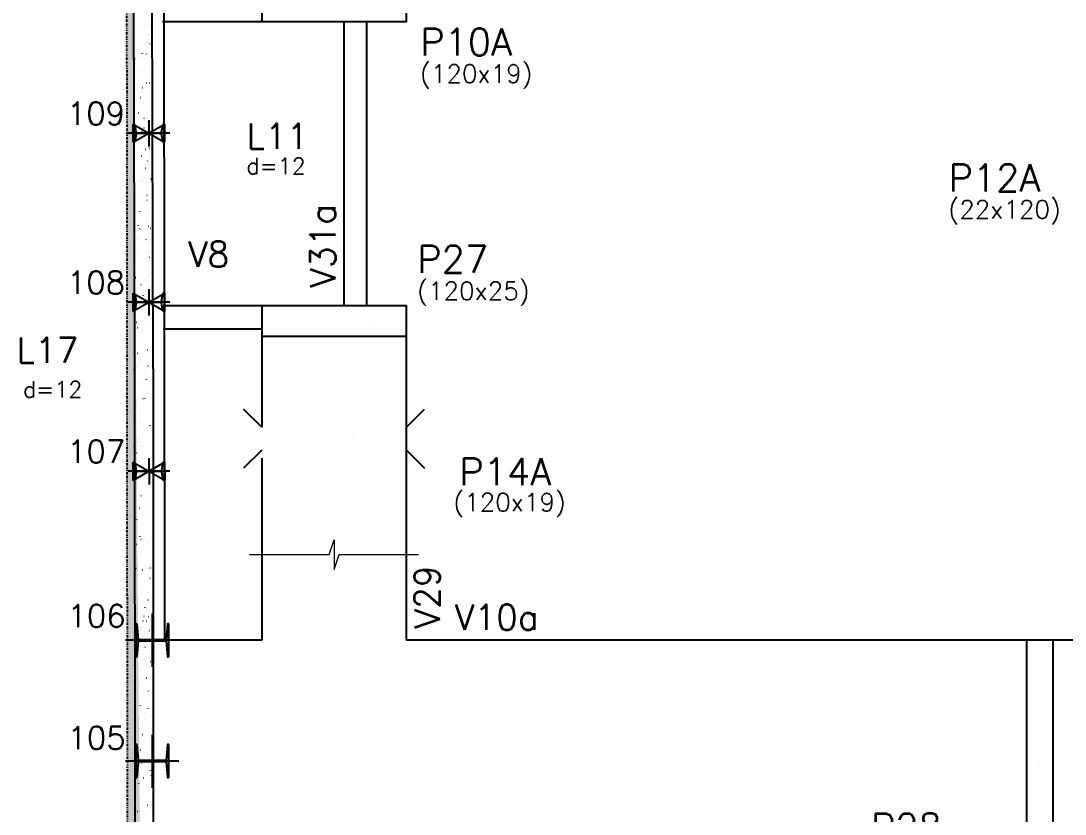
# Model space of a CAD drawing. Extents: x -40810 to 33675, y -2018 to 21213.
# Drawn here: x -6780 to -5915, y 11349 to 12006 of the extents above; entities that cross this region are included whole.
import ezdxf

# ---------------------------------------------------------------- set-up
doc = ezdxf.new("R2010")
doc.units = 0
doc.linetypes.add('ESTILO_TQS_0003', pattern=[1.5, 0.5, -0.4, 0.1, -0.5])
doc.layers.get('0').update_dxf_attribs({"color": 1, "lineweight": 9})
for name, color, linetype in [('1', 5, 'Continuous'), ('10', 7, 'Continuous'), ('12', 3, 'Continuous'), ('13', 7, 'Continuous'), ('133', 176, 'Continuous'), ('19', 5, 'Continuous'), ('24', 5, 'ESTILO_TQS_0003'), ('242', 3, 'Continuous'), ('3', 2, 'Continuous'), ('4', 2, 'Continuous'), ('49', 20, 'Continuous'), ('51', 6, 'Continuous'), ('52', 21, 'Continuous'), ('6', 6, 'Continuous'), ('8', 5, 'Continuous'), ('9', 3, 'Continuous')]:
    doc.layers.add(name, color=color, linetype=linetype)
doc.styles.get("Standard").update_dxf_attribs({"font": 'romans.shx', "width": 0.8})

# ---------------------------------------------------------------- blocks, each defined once
blk = doc.blocks.new('_H9EFD498501-010')
for p, q in [((188.26198, 3787.812031), (188.26198, 3787.812031)), ((188.26198, 3787.812031), (188.26198, 3787.812031)), ((188.26198, 3787.812031), (188.26198, 3787.812031)), ((188.262607, 3787.425843), (188.262607, 3787.425843)), ((188.262607, 3787.425843), (188.262607, 3787.425843)), ((190.445989, 3787.605299), (190.455779, 3787.679657)), ((190.657196, 3790.546532), (190.702853, 3790.606034)), ((194.15219, 3789.117859), (194.225412, 3789.134092)), ((197.8133, 3789.929507), (197.886522, 3789.94574)), ((202.486587, 3789.023317), (202.496376, 3789.097675)), ((188.27213, 3781.559202), (188.27213, 3781.559202)), ((188.27213, 3781.559202), (188.27213, 3781.559202)), ((188.282897, 3774.92611), (188.282897, 3774.92611)), ((188.282897, 3774.92611), (188.282897, 3774.92611)), ((188.855201, 3775.522064), (188.864991, 3775.596423)), ((189.096729, 3781.595204), (189.171657, 3781.598476)), ((194.508076, 3776.306199), (194.581298, 3776.322432)), ((199.212092, 3782.036851), (199.287021, 3782.040122)), ((200.998588, 3777.720845), (201.008377, 3777.795204)), ((201.085307, 3782.118637), (201.160236, 3782.121909)), ((202.379109, 3774.197136), (202.424766, 3774.256637)), ((188.288912, 3771.220671), (188.288912, 3771.220671)), ((188.288912, 3771.220671), (188.288912, 3771.220671)), ((196.238228, 3766.194184), (196.283885, 3766.253686)), ((198.635226, 3769.318013), (198.680883, 3769.377514)), ((199.4078, 3765.637611), (199.417589, 3765.711969)), ((188.303814, 3762.04019), (188.303814, 3762.04019)), ((188.303814, 3762.04019), (188.303814, 3762.04019)), ((188.303814, 3762.04019), (188.303814, 3762.04019)), ((188.304762, 3761.456492), (188.304762, 3761.456492)), ((189.797491, 3761.521666), (189.87242, 3761.524937)), ((189.983204, 3758.042478), (190.028861, 3758.10198)), ((195.230074, 3763.575705), (195.303296, 3763.591938)), ((198.639068, 3761.907697), (198.713996, 3761.910969)), ((198.891184, 3764.387353), (198.964406, 3764.403586)), ((188.313835, 3755.866914), (188.313835, 3755.866914)), ((188.324731, 3749.154269), (188.324731, 3749.154269)), ((188.324731, 3749.154269), (188.324731, 3749.154269)), ((195.58596, 3750.764045), (195.659182, 3750.780278)), ((197.743591, 3752.996689), (197.753381, 3753.071047)), ((188.337393, 3741.353782), (188.337393, 3741.353782)), ((188.337393, 3741.353782), (188.337393, 3741.353782)), ((188.337393, 3741.353782), (188.337393, 3741.353782)), ((196.255592, 3741.694218), (196.265382, 3741.768576)), ((197.466615, 3741.752372), (197.541543, 3741.755644)), ((199.33983, 3741.834159), (199.414759, 3741.83743)), ((201.819259, 3741.841836), (201.864916, 3741.901338)), ((188.345648, 3736.268349), (188.345648, 3736.268349)), ((188.345648, 3736.268349), (188.345648, 3736.268349)), ((188.345648, 3736.268349), (188.345648, 3736.268349)), ((195.564235, 3733.690131), (195.609892, 3733.749632)), ((196.307958, 3738.03355), (196.38118, 3738.049783)), ((199.969068, 3738.845199), (200.04229, 3738.861432)), ((188.365062, 3724.307986), (188.365062, 3724.307986)), ((188.365062, 3724.307986), (188.365062, 3724.307986)), ((188.366565, 3723.382428), (188.366565, 3723.382428)), ((188.366565, 3723.382428), (188.366565, 3723.382428)), ((189.423354, 3725.687179), (189.469012, 3725.74668)), ((191.820353, 3728.811007), (191.86601, 3728.870509)), ((194.664804, 3729.610983), (194.674594, 3729.685342)), ((196.663844, 3725.221891), (196.737067, 3725.238124)), ((188.370024, 3721.251072), (188.370024, 3721.251072)), ((188.370024, 3721.251072), (188.370024, 3721.251072)), ((193.000596, 3716.970061), (193.010385, 3717.04442)), ((196.893591, 3721.623219), (196.968519, 3721.62649)), ((201.046952, 3713.303045), (201.120174, 3713.319278)), ((188.387482, 3710.496508), (188.387482, 3710.496508)), ((188.387482, 3710.496508), (188.387482, 3710.496508)), ((188.387482, 3710.496508), (188.387482, 3710.496508)), ((191.512597, 3705.66759), (191.522386, 3705.741948)), ((197.385842, 3712.491396), (197.459064, 3712.507629)), ((197.401384, 3704.458659), (197.447041, 3704.518161)), ((201.145267, 3709.337783), (201.190924, 3709.397284)), ((188.402656, 3701.148362), (188.402656, 3701.148362)), ((188.402656, 3701.148362), (188.402656, 3701.148362)), ((188.402656, 3701.148362), (188.402656, 3701.148362)), ((188.408398, 3697.610587), (188.408398, 3697.610587)), ((188.408398, 3697.610587), (188.408398, 3697.610587)), ((195.004386, 3701.334831), (195.050043, 3701.394332)), ((195.721138, 3701.467894), (195.796066, 3701.471165)), ((197.594353, 3701.54968), (197.669282, 3701.552952)), ((197.741729, 3699.679737), (197.814951, 3699.69597)), ((202.065196, 3695.783136), (202.074985, 3695.857495)), ((188.41629, 3692.749057), (188.41629, 3692.749057)), ((188.749362, 3693.183125), (188.795019, 3693.242627)), ((189.921809, 3693.584356), (189.931598, 3693.658714)), ((202.124836, 3687.760891), (202.198058, 3687.777123)), ((188.429315, 3684.724667), (188.429315, 3684.724667)), ((188.429315, 3684.724667), (188.429315, 3684.724667)), ((188.429315, 3684.724667), (188.429315, 3684.724667)), ((188.433287, 3682.277908), (188.433287, 3682.277908)), ((188.433287, 3682.277908), (188.433287, 3682.277908)), ((188.435287, 3681.045652), (188.435287, 3681.045652)), ((188.435287, 3681.045652), (188.435287, 3681.045652)), ((195.148114, 3681.33874), (195.223042, 3681.342012)), ((198.463726, 3686.949242), (198.536948, 3686.965475)), ((200.474408, 3683.699902), (200.484197, 3683.774261)), ((202.982415, 3680.106312), (203.028072, 3680.165813)), ((188.450232, 3671.838746), (188.450232, 3671.838746)), ((188.450232, 3671.838746), (188.450232, 3671.838746)), ((198.810199, 3671.05898), (198.819988, 3671.133339)), ((198.819613, 3674.137582), (198.892835, 3674.153815)), ((200.585417, 3676.982483), (200.631074, 3677.041984)), ((188.467517, 3661.190128), (188.467517, 3661.190128)), ((188.467517, 3661.190128), (188.467517, 3661.190128)), ((188.467517, 3661.190128), (188.467517, 3661.190128)), ((190.586511, 3663.951654), (190.632168, 3664.011156)), ((193.975661, 3661.183415), (194.050589, 3661.186687)), ((194.330393, 3668.830777), (194.37605, 3668.890279)), ((195.848876, 3661.265202), (195.923805, 3661.268473)), ((199.54161, 3661.407088), (199.614832, 3661.423321)), ((203.20272, 3662.218736), (203.25298, 3662.229879)), ((188.467919, 3660.942942), (188.467919, 3660.942942)), ((188.467919, 3660.942942), (188.467919, 3660.942942)), ((188.467919, 3660.942942), (188.467919, 3660.942942)), ((188.471149, 3658.952826), (188.471149, 3658.952826)), ((188.471149, 3658.952826), (188.471149, 3658.952826)), ((188.471149, 3658.952826), (188.471149, 3658.952826)), ((197.3222, 3659.756509), (197.33199, 3659.830867)), ((188.492066, 3646.066905), (188.492066, 3646.066905)), ((188.492066, 3646.066905), (188.492066, 3646.066905)), ((195.731412, 3647.673275), (195.741202, 3647.747633)), ((199.897497, 3648.595428), (199.970719, 3648.611661)), ((199.911425, 3644.478429), (199.957082, 3644.537931)), ((188.50055, 3640.840232), (188.50055, 3640.840232)), ((188.50055, 3640.840232), (188.50055, 3640.840232)), ((193.402637, 3641.054262), (193.477565, 3641.057533)), ((193.770544, 3636.475477), (193.816201, 3636.534979)), ((196.167542, 3639.599306), (196.213199, 3639.658808)), ((200.619494, 3635.864934), (200.692717, 3635.881167)), ((188.512983, 3633.180984), (188.512983, 3633.180984)), ((188.512983, 3633.180984), (188.512983, 3633.180984)), ((188.512983, 3633.180984), (188.512983, 3633.180984)), ((188.518745, 3629.6312), (188.518745, 3629.6312)), ((188.518745, 3629.6312), (188.518745, 3629.6312)), ((194.067203, 3635.032353), (194.076993, 3635.106711)), ((188.533181, 3620.737522), (188.533181, 3620.737522)), ((188.533181, 3620.737522), (188.533181, 3620.737522)), ((188.533181, 3620.737522), (188.533181, 3620.737522)), ((188.5339, 3620.295064), (188.5339, 3620.295064)), ((188.5339, 3620.295064), (188.5339, 3620.295064)), ((192.230184, 3620.898937), (192.305112, 3620.902208)), ((192.579205, 3623.729881), (192.588994, 3623.80424)), ((194.103399, 3620.980723), (194.178328, 3620.983994)), ((200.975381, 3623.053274), (201.048603, 3623.069507)), ((202.944976, 3621.366755), (203.019905, 3621.370026)), ((190.988417, 3611.646647), (190.998206, 3611.721005)), ((199.351575, 3612.123129), (199.397232, 3612.182631)), ((201.697379, 3610.322779), (201.770601, 3610.339012)), ((201.748573, 3615.246958), (201.79423, 3615.30646)), ((203.131804, 3613.845428), (203.141593, 3613.919786)), ((188.554816, 3607.409143), (188.554816, 3607.409143)), ((188.554816, 3607.409143), (188.554816, 3607.409143)), ((188.554816, 3607.409143), (188.554816, 3607.409143)), ((188.565813, 3600.634812), (188.565813, 3600.634812)), ((188.565813, 3600.634812), (188.565813, 3600.634812)), ((191.65716, 3600.769783), (191.732088, 3600.773055)), ((193.096551, 3603.971424), (193.142209, 3604.030925)), ((201.541016, 3601.762194), (201.550805, 3601.836552)), ((201.772523, 3601.211429), (201.847452, 3601.214701)), ((188.569972, 3598.072271), (188.569972, 3598.072271)), ((188.569972, 3598.072271), (188.569972, 3598.072271)), ((188.569972, 3598.072271), (188.569972, 3598.072271)), ((188.575733, 3594.523223), (188.575733, 3594.523223)), ((188.577662, 3593.335144), (188.577662, 3593.335144)), ((188.873269, 3594.589185), (188.946491, 3594.605418)), ((189.324208, 3599.005725), (189.333997, 3599.080083)), ((189.352669, 3599.092301), (189.398326, 3599.151802)), ((202.053265, 3597.51112), (202.126487, 3597.527353)), ((199.876807, 3589.121272), (199.886596, 3589.19563)), ((202.775263, 3584.780625), (202.848485, 3584.796858)), ((188.59665, 3581.637302), (188.59665, 3581.637302)), ((188.59665, 3581.637302), (188.59665, 3581.637302)), ((188.59665, 3581.637302), (188.59665, 3581.637302)), ((188.598444, 3580.532102), (188.598444, 3580.532102)), ((188.598444, 3580.532102), (188.598444, 3580.532102)), ((188.598444, 3580.532102), (188.598444, 3580.532102)), ((190.484707, 3580.614458), (190.559635, 3580.61773)), ((192.357922, 3580.696244), (192.432851, 3580.699516)), ((194.9337, 3574.739953), (194.979357, 3574.799454)), ((198.388808, 3577.8188), (198.398598, 3577.893158)), ((198.677583, 3579.619076), (198.72324, 3579.678577)), ((201.199499, 3581.082276), (201.274428, 3581.085547)), ((188.617567, 3568.751382), (188.617567, 3568.751382)), ((188.6212, 3566.513342), (188.6212, 3566.513342)), ((188.6212, 3566.513342), (188.6212, 3566.513342)), ((189.951153, 3569.047031), (190.024375, 3569.063264)), ((192.536702, 3571.616124), (192.582359, 3571.675626)), ((203.131149, 3571.968966), (203.204372, 3571.985199)), ((188.631075, 3560.429392), (188.631075, 3560.429392)), ((188.631075, 3560.429392), (188.631075, 3560.429392)), ((189.911683, 3560.485305), (189.986611, 3560.488576)), ((196.79802, 3565.735566), (196.80781, 3565.809924)), ((200.027046, 3560.926951), (200.101975, 3560.930222)), ((201.900261, 3561.008737), (201.97519, 3561.012009)), ((188.638484, 3555.865461), (188.638484, 3555.865461)), ((188.638484, 3555.865461), (188.638484, 3555.865461)), ((188.638484, 3555.865461), (188.638484, 3555.865461)), ((195.133811, 3553.094644), (195.143601, 3553.169002)), ((200.514731, 3550.387605), (200.560388, 3550.447106)), ((188.659401, 3542.979541), (188.659401, 3542.979541)), ((188.663707, 3540.326682), (188.663707, 3540.326682)), ((188.663707, 3540.326682), (188.663707, 3540.326682)), ((188.663707, 3540.326682), (188.663707, 3540.326682)), ((188.73923, 3540.32998), (188.814158, 3540.333251)), ((190.612445, 3540.411766), (190.687374, 3540.415037)), ((191.029037, 3543.504877), (191.10226, 3543.52111)), ((193.645813, 3541.792172), (193.655602, 3541.866531)), ((198.117733, 3547.263776), (198.16339, 3547.323278)), ((199.454022, 3540.797798), (199.528951, 3540.801069)), ((188.672427, 3534.954414), (188.672427, 3534.954414)), ((191.862709, 3539.11207), (191.908367, 3539.171572)), ((188.680318, 3530.09362), (188.680318, 3530.09362)), ((188.680318, 3530.09362), (188.680318, 3530.09362)), ((188.680318, 3530.09362), (188.680318, 3530.09362)), ((192.055025, 3529.708938), (192.064814, 3529.783297)), ((188.696338, 3520.223972), (188.696338, 3520.223972)), ((188.696338, 3520.223972), (188.696338, 3520.223972)), ((188.696338, 3520.223972), (188.696338, 3520.223972)), ((188.701234, 3517.2077), (188.701234, 3517.2077)), ((190.390816, 3517.068016), (190.400605, 3517.142375)), ((192.106922, 3517.962722), (192.180144, 3517.978955)), ((197.443741, 3514.759723), (197.489398, 3514.819224)), ((198.281569, 3520.642472), (198.356498, 3520.645744)), ((200.154784, 3520.724259), (200.229713, 3520.72753)), ((202.607624, 3519.824485), (202.617413, 3519.898843)), ((188.902817, 3505.765545), (188.912607, 3505.839903)), ((191.30286, 3506.756771), (191.348517, 3506.816272)), ((193.699858, 3509.880599), (193.745515, 3509.940101)), ((200.943415, 3507.183563), (200.953204, 3507.257921)), ((188.722037, 3504.392381), (188.722037, 3504.392381)), ((188.722037, 3504.392381), (188.722037, 3504.392381)), ((188.722037, 3504.392381), (188.722037, 3504.392381)), ((188.722151, 3504.321779), (188.722151, 3504.321779)), ((188.722151, 3504.321779), (188.722151, 3504.321779)), ((188.723655, 3503.395485), (188.723655, 3503.395485)), ((188.723655, 3503.395485), (188.723655, 3503.395485)), ((188.72897, 3500.121262), (188.72897, 3500.121262)), ((188.801698, 3504.339414), (188.87492, 3504.355647)), ((188.866968, 3500.127287), (188.941897, 3500.130559)), ((197.708545, 3500.513319), (197.783473, 3500.51659)), ((188.743068, 3491.435859), (188.743068, 3491.435859)), ((188.743068, 3491.435859), (188.743068, 3491.435859)), ((188.743068, 3491.435859), (188.743068, 3491.435859)), ((189.523696, 3491.60892), (189.596918, 3491.625153)), ((193.184806, 3492.420568), (193.258028, 3492.436801)), ((199.455416, 3495.881091), (199.465206, 3495.95545)), ((203.024772, 3490.407375), (203.070429, 3490.466876)), ((188.761601, 3480.018552), (188.761601, 3480.018552)), ((188.761601, 3480.018552), (188.761601, 3480.018552)), ((188.761601, 3480.018552), (188.761601, 3480.018552)), ((196.536092, 3480.357994), (196.61102, 3480.361265)), ((196.883891, 3482.404423), (196.929548, 3482.463924)), ((197.864628, 3483.797857), (197.874418, 3483.872215)), ((198.409307, 3480.43978), (198.484236, 3480.443052)), ((199.280889, 3485.528252), (199.326546, 3485.587753)), ((188.763985, 3478.549938), (188.763985, 3478.549938)), ((188.763985, 3478.549938), (188.763985, 3478.549938)), ((188.774882, 3471.836557), (188.774882, 3471.836557)), ((189.879582, 3478.79726), (189.952804, 3478.813493)), ((190.628868, 3474.252717), (190.674525, 3474.312219)), ((196.200419, 3471.156935), (196.210209, 3471.231294)), ((188.784902, 3465.664018), (188.784902, 3465.664018)), ((188.784902, 3465.664018), (188.784902, 3465.664018)), ((188.784902, 3465.664018), (188.784902, 3465.664018)), ((190.60158, 3466.066765), (190.674802, 3466.082998)), ((194.26269, 3466.878414), (194.335912, 3466.894647)), ((188.794232, 3459.915842), (188.794232, 3459.915842)), ((188.794232, 3459.915842), (188.794232, 3459.915842)), ((194.712421, 3459.854464), (194.72221, 3459.928822)), ((195.963068, 3460.22884), (196.037996, 3460.232112)), ((202.464923, 3458.052075), (202.51058, 3458.111576)), ((188.805819, 3452.778097), (188.805819, 3452.778097)), ((188.805819, 3452.778097), (188.805819, 3452.778097)), ((190.957466, 3453.255106), (191.030689, 3453.271339)), ((192.466016, 3445.021246), (192.511673, 3445.080748)), ((193.121633, 3447.771229), (193.131422, 3447.845588)), ((196.209899, 3449.900369), (196.255556, 3449.959871)), ((188.82611, 3440.277628), (188.82611, 3440.277628)), ((188.82611, 3440.277628), (188.82611, 3440.277628)), ((188.826736, 3439.892177), (188.826736, 3439.892177)), ((188.826736, 3439.892177), (188.826736, 3439.892177)), ((188.826736, 3439.892177), (188.826736, 3439.892177)), ((188.826864, 3439.813132), (188.826864, 3439.813132)), ((188.826864, 3439.813132), (188.826864, 3439.813132)), ((188.826864, 3439.813132), (188.826864, 3439.813132)), ((190.069018, 3441.897417), (190.114675, 3441.956919)), ((191.679464, 3440.524611), (191.752686, 3440.540844)), ((194.790615, 3440.073515), (194.865543, 3440.076787)), ((195.340574, 3441.33626), (195.413796, 3441.352493)), ((196.66383, 3440.155302), (196.738759, 3440.158573)), ((191.457424, 3435.130308), (191.467213, 3435.204666)), ((192.035351, 3427.712952), (192.108573, 3427.729185)), ((188.847652, 3427.006256), (188.847652, 3427.006256)), ((188.847652, 3427.006256), (188.847652, 3427.006256)), ((188.859495, 3419.710422), (188.859495, 3419.710422)), ((188.859495, 3419.710422), (188.859495, 3419.710422)), ((189.969425, 3423.827836), (189.979214, 3423.902194)), ((194.217591, 3419.944362), (194.292519, 3419.947633)), ((198.047047, 3420.668898), (198.092705, 3420.7284)), ((201.79093, 3425.548021), (201.836587, 3425.607523)), ((202.010022, 3425.245854), (202.019812, 3425.320212)), ((188.866412, 3415.449617), (188.866412, 3415.449617)), ((188.866412, 3415.449617), (188.866412, 3415.449617)), ((188.866412, 3415.449617), (188.866412, 3415.449617)), ((188.868569, 3414.120335), (188.868569, 3414.120335)), ((188.868569, 3414.120335), (188.868569, 3414.120335)), ((188.868569, 3414.120335), (188.868569, 3414.120335)), ((192.757348, 3414.982457), (192.83057, 3414.99869)), ((195.650049, 3417.545069), (195.695706, 3417.604571)), ((196.418458, 3415.794106), (196.49168, 3415.810338)), ((200.522024, 3413.943383), (200.531813, 3414.017741)), ((188.877337, 3408.718699), (188.877337, 3408.718699)), ((189.395026, 3409.393364), (189.440683, 3409.452865)), ((193.113235, 3402.170797), (193.186457, 3402.18703)), ((198.931236, 3401.860148), (198.941025, 3401.934507)), ((188.889486, 3401.234415), (188.889486, 3401.234415)), ((188.889486, 3401.234415), (188.889486, 3401.234415)), ((188.892127, 3399.607712), (188.892127, 3399.607712)), ((188.892127, 3399.607712), (188.892127, 3399.607712)), ((188.892127, 3399.607712), (188.892127, 3399.607712)), ((193.045138, 3399.789037), (193.120066, 3399.792308)), ((194.918353, 3399.870823), (194.993282, 3399.874095)), ((201.231081, 3393.192721), (201.276738, 3393.252223)), ((188.910403, 3388.348494), (188.910403, 3388.348494)), ((188.910403, 3388.348494), (188.910403, 3388.348494)), ((188.910403, 3388.348494), (188.910403, 3388.348494)), ((193.835232, 3389.440303), (193.908454, 3389.456536)), ((194.976057, 3385.041016), (195.021714, 3385.100517)), ((197.267027, 3389.219226), (197.276816, 3389.293585)), ((197.496342, 3390.251951), (197.569565, 3390.268184)), ((188.924758, 3379.505002), (188.924758, 3379.505002)), ((188.924758, 3379.505002), (188.924758, 3379.505002)), ((188.928565, 3377.159771), (188.928565, 3377.159771)), ((188.928565, 3377.159771), (188.928565, 3377.159771)), ((188.928565, 3377.159771), (188.928565, 3377.159771)), ((191.232174, 3380.161893), (191.277831, 3380.221394)), ((192.472114, 3379.659883), (192.547042, 3379.663155)), ((194.191119, 3376.628643), (194.264341, 3376.644876)), ((195.779028, 3377.916755), (195.788818, 3377.991113)), ((202.587477, 3380.10153), (202.662406, 3380.104801)), ((188.93132, 3375.462574), (188.93132, 3375.462574)), ((188.93132, 3375.462574), (188.93132, 3375.462574)), ((188.952237, 3362.576653), (188.952237, 3362.576653)), ((188.952237, 3362.576653), (188.952237, 3362.576653)), ((188.952237, 3362.576653), (188.952237, 3362.576653)), ((188.957389, 3359.402293), (188.957389, 3359.402293)), ((188.957389, 3359.402293), (188.957389, 3359.402293)), ((188.957389, 3359.402293), (188.957389, 3359.402293)), ((191.299661, 3359.504558), (191.374589, 3359.50783)), ((193.172876, 3359.586345), (193.247805, 3359.589616)), ((194.18824, 3365.833521), (194.19803, 3365.907879)), ((194.913116, 3363.898149), (194.986339, 3363.914382)), ((198.574226, 3364.709797), (198.647449, 3364.72603)), ((200.557088, 3360.688668), (200.602745, 3360.748169)), ((202.014453, 3359.972376), (202.089382, 3359.975648)), ((188.973154, 3349.690733), (188.973154, 3349.690733)), ((188.973154, 3349.690733), (188.973154, 3349.690733)), ((192.524031, 3353.192599), (192.533821, 3353.266957)), ((194.416207, 3352.685716), (194.461864, 3352.745218)), ((195.269003, 3351.086489), (195.342225, 3351.102722)), ((196.813205, 3355.809545), (196.858863, 3355.869046)), ((188.979792, 3345.600842), (188.979792, 3345.600842)), ((188.979792, 3345.600842), (188.979792, 3345.600842)), ((191.036033, 3341.890127), (191.045822, 3341.964486)), ((203.07663, 3343.308145), (203.08642, 3343.382504)), ((188.990021, 3339.299583), (188.990021, 3339.299583)), ((188.990021, 3339.299583), (188.990021, 3339.299583)), ((188.99407, 3336.804812), (188.99407, 3336.804812)), ((188.99407, 3336.804812), (188.99407, 3336.804812)), ((188.99407, 3336.804812), (188.99407, 3336.804812)), ((190.726637, 3339.375405), (190.801565, 3339.378676)), ((195.991001, 3338.355994), (196.064223, 3338.372227)), ((199.652111, 3339.167643), (199.725333, 3339.183876)), ((200.842, 3339.817051), (200.916929, 3339.820323)), ((202.715215, 3339.898837), (202.790144, 3339.902109)), ((189.010786, 3326.506853), (189.010786, 3326.506853)), ((189.010786, 3326.506853), (189.010786, 3326.506853)), ((189.014987, 3323.918892), (189.014987, 3323.918892)), ((189.014987, 3323.918892), (189.014987, 3323.918892)), ((189.445245, 3329.806893), (189.455034, 3329.881251)), ((196.346887, 3325.544335), (196.420109, 3325.560568)), ((199.997239, 3328.333368), (200.042896, 3328.39287)), ((201.588632, 3332.005674), (201.598421, 3332.080032)), ((202.394237, 3331.457197), (202.439894, 3331.516698)), ((189.022652, 3319.196873), (189.022652, 3319.196873)), ((189.022652, 3319.196873), (189.022652, 3319.196873)), ((189.022652, 3319.196873), (189.022652, 3319.196873)), ((189.554184, 3319.22008), (189.629112, 3319.223351)), ((189.998332, 3315.302539), (190.043989, 3315.362041)), ((191.427399, 3319.301866), (191.502328, 3319.305138)), ((193.742215, 3320.181663), (193.787872, 3320.241164)), ((199.997844, 3319.92244), (200.007633, 3319.996798)), ((200.268976, 3319.687898), (200.343905, 3319.691169)), ((189.03102, 3314.041914), (189.03102, 3314.041914)), ((189.03102, 3314.041914), (189.03102, 3314.041914)), ((189.03102, 3314.041914), (189.03102, 3314.041914)), ((189.035904, 3311.032971), (189.035904, 3311.032971)), ((189.035904, 3311.032971), (189.035904, 3311.032971)), ((189.035904, 3311.032971), (189.035904, 3311.032971)), ((197.068885, 3312.81384), (197.142107, 3312.830073)), ((198.333635, 3307.281518), (198.343424, 3307.355876)), ((200.729995, 3313.625489), (200.803217, 3313.641722)), ((189.055284, 3299.094163), (189.056088, 3299.094198)), ((189.055284, 3299.094163), (189.055284, 3299.094163)), ((189.055284, 3299.094163), (189.055284, 3299.094163)), ((189.056821, 3298.147051), (189.056821, 3298.147051)), ((189.056821, 3298.147051), (189.056821, 3298.147051)), ((197.424771, 3300.002181), (197.497994, 3300.018414)), ((199.096523, 3299.532573), (199.171452, 3299.535844)), ((200.969738, 3299.614359), (201.044667, 3299.61763)), ((195.579364, 3290.950191), (195.625021, 3291.009693)), ((196.845636, 3295.979046), (196.855426, 3296.053405)), ((199.323246, 3295.829315), (199.368903, 3295.888816)), ((189.077738, 3285.26113), (189.077738, 3285.26113)), ((189.077738, 3285.26113), (189.077738, 3285.26113)), ((189.077738, 3285.26113), (189.077738, 3285.26113)), ((189.082247, 3282.482985), (189.082247, 3282.482985)), ((189.082247, 3282.482985), (189.082247, 3282.482985)), ((193.182365, 3287.826363), (193.228023, 3287.885864)), ((195.254848, 3283.895812), (195.264638, 3283.97017)), ((198.146769, 3287.271686), (198.219991, 3287.287919)), ((201.807879, 3288.083334), (201.881101, 3288.099567)), ((189.087915, 3278.991453), (189.087915, 3278.991453)), ((189.098655, 3272.37521), (189.098655, 3272.37521)), ((189.098655, 3272.37521), (189.098655, 3272.37521)), ((189.681922, 3279.017388), (189.756851, 3279.020659)), ((198.502655, 3274.460026), (198.575878, 3274.476259)), ((198.523499, 3279.403419), (198.598427, 3279.406691)), ((193.590639, 3271.25489), (193.600429, 3271.329248)), ((198.763397, 3263.474015), (198.809054, 3263.533516)), ((201.160395, 3266.597844), (201.206052, 3266.657345)), ((189.119572, 3259.489289), (189.119572, 3259.489289)), ((189.119572, 3259.489289), (189.119572, 3259.489289)), ((189.119572, 3259.489289), (189.119572, 3259.489289)), ((189.120546, 3258.888743), (189.120546, 3258.888743)), ((189.120546, 3258.888743), (189.120546, 3258.888743)), ((189.120546, 3258.888743), (189.120546, 3258.888743)), ((192.102641, 3259.952419), (192.11243, 3260.026777)), ((192.508373, 3255.322309), (192.55403, 3255.381811)), ((197.351046, 3259.248094), (197.425975, 3259.251366)), ((199.224261, 3259.32988), (199.29919, 3259.333152)), ((199.224653, 3261.729532), (199.297875, 3261.745765)), ((202.885763, 3262.54118), (202.958985, 3262.557413)), ((189.133475, 3250.924056), (189.133475, 3250.924056)), ((189.140488, 3246.603369), (189.140488, 3246.603369)), ((189.140488, 3246.603369), (189.140488, 3246.603369)), ((190.511853, 3247.869184), (190.521642, 3247.943543)), ((199.58054, 3248.917872), (199.653762, 3248.934105)), ((202.65524, 3250.067965), (202.665029, 3250.142324)), ((189.153178, 3238.786033), (189.153178, 3238.786033)), ((189.153178, 3238.786033), (189.153178, 3238.786033)), ((189.155161, 3237.56409), (189.155161, 3237.56409)), ((189.155161, 3237.56409), (189.155161, 3237.56409)), ((196.778022, 3239.118941), (196.85295, 3239.122212)), ((201.064452, 3237.984731), (201.074241, 3238.059089)), ((189.161405, 3233.717448), (189.161405, 3233.717448)), ((189.161405, 3233.717448), (189.161405, 3233.717448)), ((189.161405, 3233.717448), (189.161405, 3233.717448)), ((198.089404, 3230.969961), (198.135062, 3231.029463)), ((200.302537, 3236.187377), (200.375759, 3236.20361)), ((189.182322, 3220.831527), (189.182322, 3220.831527)), ((189.182322, 3220.831527), (189.182322, 3220.831527)), ((191.948523, 3222.967009), (191.994181, 3223.026511)), ((194.345522, 3226.090838), (194.391179, 3226.15034)), ((199.400243, 3225.343809), (199.410032, 3225.418167)), ((200.658424, 3223.375718), (200.731646, 3223.391951)), ((189.184702, 3219.365128), (189.184702, 3219.365128)), ((189.184702, 3219.365128), (189.184702, 3219.365128)), ((189.185809, 3218.683323), (189.185809, 3218.683323)), ((189.185809, 3218.683323), (189.185809, 3218.683323)), ((189.185809, 3218.683323), (189.185809, 3218.683323)), ((195.605569, 3218.963616), (195.680497, 3218.966887)), ((197.478784, 3219.045402), (197.553713, 3219.048673)), ((197.912244, 3214.041338), (197.922034, 3214.115696)), ((189.203239, 3207.945607), (189.203239, 3207.945607)), ((189.203239, 3207.945607), (189.203239, 3207.945607)), ((189.203239, 3207.945607), (189.203239, 3207.945607)), ((201.380421, 3210.645223), (201.453644, 3210.661456)), ((203.670436, 3206.617613), (203.716093, 3206.677115)), ((189.218441, 3198.580613), (189.218441, 3198.580613)), ((189.218441, 3198.580613), (189.218441, 3198.580613)), ((189.224156, 3195.059686), (189.224156, 3195.059686)), ((189.224156, 3195.059686), (189.224156, 3195.059686)), ((195.032545, 3198.834462), (195.107473, 3198.837734)), ((196.321456, 3201.958103), (196.331246, 3202.032462)), ((197.529555, 3198.614661), (197.575212, 3198.674163)), ((199.926553, 3201.73849), (199.97221, 3201.797992)), ((201.736308, 3197.833564), (201.80953, 3197.849797)), ((189.23593, 3187.806199), (189.23593, 3187.806199)), ((191.274531, 3190.462956), (191.320188, 3190.522457)), ((194.657247, 3189.317181), (194.667037, 3189.39154)), ((202.458306, 3185.103069), (202.531528, 3185.119302)), ((189.245073, 3182.173766), (189.245073, 3182.173766)), ((189.245073, 3182.173766), (189.245073, 3182.173766)), ((189.245073, 3182.173766), (189.245073, 3182.173766)), ((189.251072, 3178.477903), (189.251072, 3178.477903)), ((189.251072, 3178.477903), (189.251072, 3178.477903)), ((189.251072, 3178.477903), (189.251072, 3178.477903)), ((193.169249, 3178.01471), (193.179038, 3178.089068)), ((193.860092, 3178.679137), (193.93502, 3178.682408)), ((195.733307, 3178.760923), (195.808236, 3178.764195)), ((189.26599, 3169.287845), (189.26599, 3169.287845)), ((189.634196, 3169.369475), (189.707418, 3169.385708)), ((202.814192, 3172.29141), (202.887414, 3172.307643)), ((203.110586, 3174.262313), (203.156243, 3174.321815)), ((203.721847, 3168.130257), (203.731637, 3168.204615)), ((191.578461, 3165.931476), (191.58825, 3166.005834)), ((193.11168, 3161.231485), (193.157337, 3161.290986)), ((196.855562, 3166.110608), (196.90122, 3166.170109)), ((203.53619, 3159.560915), (203.609412, 3159.577148)), ((189.283703, 3158.375193), (189.283703, 3158.375193)), ((189.283703, 3158.375193), (189.283703, 3158.375193)), ((189.286906, 3156.401925), (189.286906, 3156.401925)), ((189.286906, 3156.401925), (189.286906, 3156.401925)), ((189.286906, 3156.401925), (189.286906, 3156.401925)), ((189.287157, 3156.24727), (189.287157, 3156.24727)), ((189.287157, 3156.24727), (189.287157, 3156.24727)), ((189.914252, 3153.290554), (189.924041, 3153.364912)), ((190.714682, 3158.107656), (190.760339, 3158.167158)), ((193.287068, 3158.549984), (193.361996, 3158.553255)), ((202.13106, 3156.047022), (202.140849, 3156.121381)), ((203.402431, 3158.99163), (203.47736, 3158.994901)), ((189.299536, 3148.621326), (189.299536, 3148.621326)), ((189.307823, 3143.516004), (189.307823, 3143.516004)), ((190.71208, 3143.827321), (190.785302, 3143.843554)), ((200.466851, 3143.4061), (200.47664, 3143.480459)), ((203.892076, 3146.749255), (203.952667, 3146.762688)), ((189.316335, 3138.272483), (189.316335, 3138.272483)), ((189.316335, 3138.272483), (189.316335, 3138.272483)), ((189.316335, 3138.272483), (189.316335, 3138.272483)), ((192.114615, 3138.394658), (192.189543, 3138.39793)), ((193.98783, 3138.476445), (194.062759, 3138.479716)), ((198.692711, 3136.879137), (198.738368, 3136.938638)), ((202.436594, 3141.75826), (202.482251, 3141.817761)), ((202.829407, 3138.862476), (202.904336, 3138.865748))]:
    blk.add_line(p, q)

msp = doc.modelspace()

# ---------------------------------------------------------------- linework, layer by layer
msp.add_lwpolyline([(-6590.753, 11563.565), (-6524.849, 11563.565), (-6520.753, 11575.854), (-6520.753, 11551.277), (-6516.656, 11563.565), (-6450.753, 11563.565)])
at = {"layer": '1'}
for p, q in [((-6660.98, 11492.613), (-6662.74, 12724.749)), ((-6580.753, 11492.613), (-6660.98, 11492.613))]:
    msp.add_line(p, q, dxfattribs=at)
for points in [[(-6662.915, 12005.113), (-6580.753, 12005.113)], [(-6512.753, 12005.113), (-6512.753, 11769.613)], [(-6493.753, 11769.613), (-6493.753, 12005.113)], [(-6580.753, 11769.613), (-6662.552, 11769.613)], [(-6662.531, 11750.613), (-6580.753, 11750.613)], [(-6580.753, 11744.613), (-6580.753, 11669.113)], [(-6460.753, 11653.113), (-6460.753, 11744.613)], [(-6460.753, 11492.613), (-6460.753, 11653.113)], [(-6580.753, 11643.613), (-6580.753, 11492.613)], [(-5946.753, 11492.613), (-6460.753, 11492.613)], [(-5864.753, 11492.613), (-5924.753, 11492.613)]]:
    msp.add_lwpolyline(points, dxfattribs=at)
at = {"layer": '133'}
msp.add_solid([(-6659.253, 8645.339), (-6693.717, 12755.699), (-6689.314, 8632.929)], dxfattribs=at)
at = {"layer": '24'}
msp.add_line((-6690.31, 8632.934), (-6692.62, 12293.615), dxfattribs=at)
at = {"layer": '242'}
for p, q in [((-6487.253, 11757.113), (-6487.253, 11757.113)), ((-6505.253, 11659.613), (-6505.253, 11659.613)), ((-5935.753, 11392.613), (-5935.753, 11392.613))]:
    msp.add_line(p, q, dxfattribs=at)
at = {"layer": '3'}
msp.add_lwpolyline([(-6580.753, 12005.113), (-6460.753, 12005.113), (-6460.753, 12024.113), (-6580.753, 12024.113), (-6580.753, 12005.113)], dxfattribs=at)
at = {"layer": '4'}
for points in [[(-6580.753, 11744.613), (-6460.753, 11744.613), (-6460.753, 11769.613), (-6580.753, 11769.613), (-6580.753, 11744.613)], [(-5946.753, 11292.613), (-5924.753, 11292.613), (-5924.753, 11492.613), (-5946.753, 11492.613), (-5946.753, 11292.613)]]:
    msp.add_lwpolyline(points, dxfattribs=at)
at = {"layer": '49'}
for p, q in [((-6685.835, 11717.546), (-6688.717, 12755.699)), ((-6670.836, 11717.587), (-6673.675, 12740.699)), ((-6684.315, 8635.009), (-6685.835, 11717.534)), ((-6670.835, 11717.542), (-6670.013, 10050.633))]:
    msp.add_line(p, q, dxfattribs=at)
at = {"layer": '51'}
for p, q in [((-6687.413, 11920.113), (-6686.659, 11920.116)), ((-6687.346, 11905.113), (-6687.413, 11920.113)), ((-6686.049, 11919.636), (-6684.956, 11913.501)), ((-6685.982, 11919.263), (-6662.778, 11906.08)), ((-6685.922, 11905.976), (-6662.837, 11919.367)), ((-6674.429, 11923.581), (-6674.331, 11901.763)), ((-6663.811, 11913.596), (-6662.774, 11919.741)), ((-6662.168, 11920.227), (-6661.414, 11920.23)), ((-6661.414, 11920.23), (-6661.346, 11905.23)), ((-6657.031, 11912.75), (-6691.728, 11912.594)), ((-6684.948, 11911.748), (-6685.985, 11905.602)), ((-6684.347, 11913.02), (-6664.418, 11913.11)), ((-6664.414, 11912.323), (-6684.342, 11912.233)), ((-6662.711, 11905.707), (-6663.803, 11911.843)), ((-6686.592, 11905.117), (-6687.346, 11905.113)), ((-6661.346, 11905.23), (-6662.1, 11905.227)), ((-6687.325, 11780.113), (-6686.571, 11780.117)), ((-6687.258, 11765.113), (-6687.325, 11780.113)), ((-6674.341, 11783.581), (-6674.242, 11761.763)), ((-6663.723, 11773.596), (-6662.686, 11779.741)), ((-6662.079, 11780.227), (-6661.325, 11780.23)), ((-6661.325, 11780.23), (-6661.258, 11765.23)), ((-6656.943, 11772.75), (-6691.64, 11772.594)), ((-6685.96, 11779.636), (-6684.868, 11773.501)), ((-6684.86, 11771.748), (-6685.897, 11765.602)), ((-6685.894, 11779.263), (-6662.689, 11766.08)), ((-6685.834, 11765.976), (-6662.749, 11779.367)), ((-6684.258, 11773.02), (-6664.329, 11773.11)), ((-6664.326, 11772.323), (-6684.254, 11772.233)), ((-6662.623, 11765.707), (-6663.715, 11771.843)), ((-6686.504, 11765.117), (-6687.258, 11765.113)), ((-6661.258, 11765.23), (-6662.012, 11765.227)), ((-6674.252, 11643.581), (-6674.154, 11621.763)), ((-6656.854, 11632.75), (-6691.552, 11632.594)), ((-6687.237, 11640.113), (-6686.483, 11640.117)), ((-6687.169, 11625.113), (-6687.237, 11640.113)), ((-6685.872, 11639.636), (-6684.78, 11633.501)), ((-6685.805, 11639.263), (-6662.601, 11626.08)), ((-6685.746, 11625.976), (-6662.661, 11639.367)), ((-6684.17, 11633.02), (-6664.241, 11633.11)), ((-6663.634, 11633.596), (-6662.598, 11639.741)), ((-6661.991, 11640.227), (-6661.237, 11640.23)), ((-6661.237, 11640.23), (-6661.17, 11625.23)), ((-6686.415, 11625.117), (-6687.169, 11625.113)), ((-6684.772, 11631.748), (-6685.809, 11625.602)), ((-6664.237, 11632.323), (-6684.165, 11632.233)), ((-6662.534, 11625.707), (-6663.627, 11631.843)), ((-6661.17, 11625.23), (-6661.924, 11625.227)), ((-6671.463, 11514.688), (-6671.463, 11470.538)), ((-6684.526, 11506.387), (-6685.218, 11506.387)), ((-6685.218, 11506.387), (-6685.218, 11478.84)), ((-6682.992, 11493.399), (-6683.968, 11505.944)), ((-6658.957, 11505.944), (-6659.933, 11493.399)), ((-6657.708, 11506.387), (-6658.399, 11506.387)), ((-6657.708, 11478.84), (-6657.708, 11506.387)), ((-6649.388, 11492.613), (-6693.538, 11492.613)), ((-6649.388, 11492.613), (-6693.538, 11492.613)), ((-6683.968, 11479.283), (-6682.992, 11491.791)), ((-6682.435, 11492.234), (-6660.492, 11492.234)), ((-6660.492, 11492.956), (-6682.434, 11492.956)), ((-6659.933, 11491.791), (-6658.957, 11479.283)), ((-6685.218, 11478.84), (-6684.526, 11478.84)), ((-6658.399, 11478.84), (-6657.708, 11478.84)), ((-6671.463, 11414.688), (-6671.463, 11370.538)), ((-6684.526, 11406.387), (-6685.218, 11406.387)), ((-6685.218, 11406.387), (-6685.218, 11378.84)), ((-6682.992, 11393.399), (-6683.968, 11405.944)), ((-6658.957, 11405.944), (-6659.933, 11393.399)), ((-6657.708, 11406.387), (-6658.399, 11406.387)), ((-6657.708, 11378.84), (-6657.708, 11406.387)), ((-6649.388, 11392.613), (-6693.538, 11392.613)), ((-6649.388, 11392.613), (-6693.538, 11392.613)), ((-6683.968, 11379.283), (-6682.992, 11391.791)), ((-6682.435, 11392.234), (-6660.492, 11392.234)), ((-6660.492, 11392.956), (-6682.434, 11392.956)), ((-6659.933, 11391.791), (-6658.957, 11379.283)), ((-6685.218, 11378.84), (-6684.526, 11378.84)), ((-6658.399, 11378.84), (-6657.708, 11378.84))]:
    msp.add_line(p, q, dxfattribs=at)
for centre, radius, start, end in [((-6686.656, 11919.491), 0.625, 13.396504, 90.257729), ((-6662.165, 11919.602), 0.625, 90.257729, 167.118955), ((-6684.348, 11913.645), 0.625, 193.396581, 270.362725), ((-6684.339, 11911.608), 0.625, 90.257729, 167.118955), ((-6664.42, 11913.735), 0.625, 270.257729, 347.118955), ((-6664.411, 11911.698), 0.625, 13.396504, 90.257729), ((-6686.595, 11905.742), 0.625, 270.257729, 347.118955), ((-6662.103, 11905.852), 0.625, 193.396504, 270.257729), ((-6686.568, 11779.492), 0.625, 13.396504, 90.257729), ((-6662.077, 11779.602), 0.625, 90.257729, 167.118955), ((-6684.26, 11773.645), 0.625, 193.396581, 270.362725), ((-6684.251, 11771.608), 0.625, 90.257729, 167.118955), ((-6664.332, 11773.735), 0.625, 270.257729, 347.118955), ((-6664.323, 11771.698), 0.625, 13.396504, 90.257729), ((-6686.506, 11765.742), 0.625, 270.257729, 347.118955), ((-6662.015, 11765.852), 0.625, 193.396504, 270.257729), ((-6686.48, 11639.492), 0.625, 13.396504, 90.257729), ((-6684.172, 11633.645), 0.625, 193.396581, 270.362725), ((-6664.244, 11633.735), 0.625, 270.257729, 347.118955), ((-6661.988, 11639.602), 0.625, 90.257729, 167.118955), ((-6686.418, 11625.742), 0.625, 270.257729, 347.118955), ((-6684.163, 11631.608), 0.625, 90.257729, 167.118955), ((-6664.235, 11631.698), 0.625, 13.396504, 90.257729), ((-6661.926, 11625.852), 0.625, 193.396504, 270.257729), ((-6684.526, 11505.814), 0.573, 13.138774, 90), ((-6658.399, 11505.814), 0.573, 90, 166.861226), ((-6682.434, 11493.529), 0.573, 193.138774, 270), ((-6682.434, 11491.661), 0.573, 89.895004, 166.861148), ((-6660.492, 11493.529), 0.573, 270, 346.861226), ((-6660.492, 11491.661), 0.573, 13.138774, 90), ((-6684.526, 11479.413), 0.573, 270, 346.861226), ((-6658.399, 11479.413), 0.573, 193.138774, 270), ((-6684.526, 11405.814), 0.573, 13.138774, 90), ((-6658.399, 11405.814), 0.573, 90, 166.861226), ((-6682.434, 11393.529), 0.573, 193.138774, 270), ((-6682.434, 11391.661), 0.573, 89.895004, 166.861148), ((-6660.492, 11393.529), 0.573, 270, 346.861226), ((-6660.492, 11391.661), 0.573, 13.138774, 90), ((-6684.526, 11379.413), 0.573, 270, 346.861226), ((-6658.399, 11379.413), 0.573, 193.138774, 270)]:
    msp.add_arc(centre, radius, start, end, dxfattribs=at)
at = {"layer": '6'}
for p, q in [((-6580.753, 11669.113), (-6595.753, 11684.113)), ((-6460.753, 11669.113), (-6445.753, 11684.113)), ((-6580.753, 11650.113), (-6595.753, 11635.113)), ((-6460.753, 11650.113), (-6445.753, 11635.113))]:
    msp.add_line(p, q, dxfattribs=at)

# ---------------------------------------------------------------- block references
at = {"layer": '19'}
msp.add_blockref('_H9EFD498501-010', (-6875.753, 8212.613), dxfattribs=at)

# ---------------------------------------------------------------- texts
at = {"layer": '10'}
for s, p in [('L11', (-6593.472, 11899.609)), ('L17', (-6783.969, 11722.482))]:
    msp.add_text(s, height=21, dxfattribs=at).set_placement(p)
at = {"layer": '12'}
for s, p in [('(120x19)', (-6449.503, 11954.488)), ('(22x120)', (-6011.581, 11842.02)), ('(120x25)', (-6451.886, 11774.55)), ('(120x19)', (-6421.883, 11599.488))]:
    msp.add_text(s, height=15, dxfattribs=at).set_placement(p)
at = {"layer": '13'}
for p in [(-6593.472, 11878.714), (-6778.678, 11693.651)]:
    msp.add_text('d=12', height=13.5, dxfattribs=at).set_placement(p)
at = {"layer": '52'}
for s, p in [('109', (-6742.248, 11919.676)), ('108', (-6742.16, 11779.676)), ('107', (-6742.072, 11639.676)), ('106', (-6741.771, 11503.416)), ('105', (-6741.771, 11402.425))]:
    msp.add_text(s, height=18.75, dxfattribs=at).set_placement(p)
at = {"layer": '8'}
for s, p in [('V31a', (-6519.626, 11784.745)), ('V29', (-6433.164, 11502.443))]:
    msp.add_text(s, height=21, rotation=90, dxfattribs=at).set_placement(p)
for s, p in [('V8', (-6641.871, 11801.925)), ('V10a', (-6420.684, 11501.188))]:
    msp.add_text(s, height=21, dxfattribs=at).set_placement(p)
at = {"layer": '9'}
for s, p in [('P10A', (-6449.503, 11976.988)), ('P12A', (-6011.581, 11864.52)), ('P27', (-6451.886, 11797.05)), ('P14A', (-6417.03, 11621.018)), ('P28', (-6075.949, 11326.686))]:
    msp.add_text(s, height=22.5, dxfattribs=at).set_placement(p)

doc.saveas('drawing.dxf')
